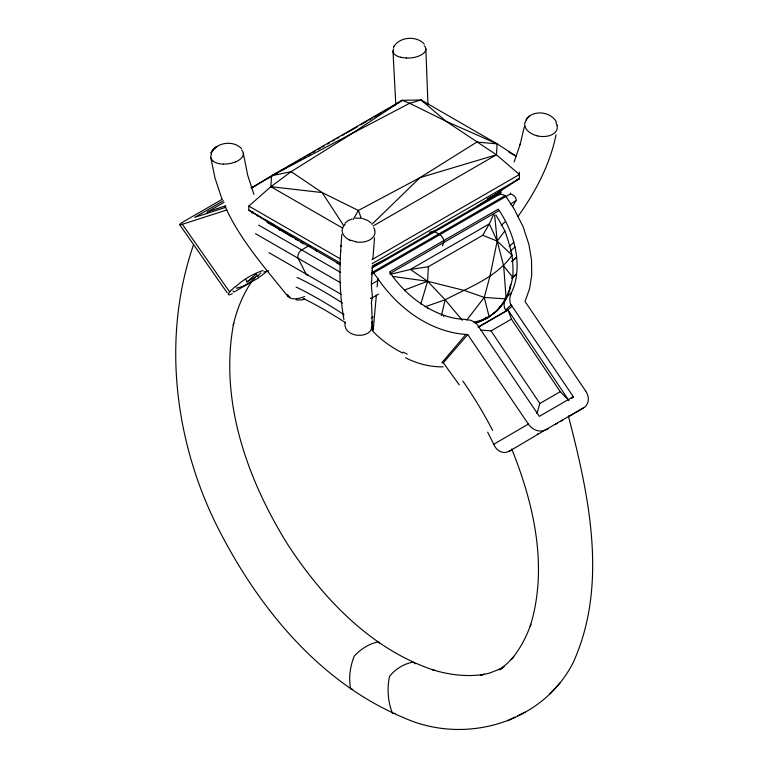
<?xml version="1.0" encoding="UTF-8"?>
<svg xmlns="http://www.w3.org/2000/svg" width="768" height="768" viewBox="0 0 768 768"><rect width="100%" height="100%" fill="white"/><g stroke="black" fill="none" stroke-linecap="round" stroke-linejoin="round"><path stroke-width="1.15" d="M371.52 322.08C376.867 340.08 341.875 339.389 345.178 322.061M371.712 281.117L372.058 272.381M495.792 311.712A58.195 38.131 -84.5 0 0 506.122 298.906A60.605 31.114 85.3 0 0 509.808 289.93L512.784 277.392L512.976 271.757A69.379 28.291 76 0 0 512.563 260.726L512.026 255.226A77.885 28.973 66.8 0 0 504.845 230.957A85.651 34.32 55.7 0 0 495.84 214.925M287.462 294.528C289.402 301.488 299.712 298.464 304.598 296.534M340.714 250.541C339.245 273.571 339.926 296.774 343.939 319.536M371.99 273.648L372.307 267.706M420.749 304.138L427.603 281.251L428.352 266.726L482.726 235.325L489.35 223.872L493.478 214.694M340.954 246.518L341.789 234.538M293.51 236.755L291.139 236.429L248.851 210.202L248.851 206.064L270.883 186.682L271.536 175.747L402.163 100.33L421.094 99.955L497.117 143.846L516.144 156.115M340.646 251.712L341.021 245.366M477.101 206.333L519.398 178.656L519.398 174.518L496.464 154.781L497.117 143.846L445.853 121.162L409.632 103.267L402.163 100.33L348.01 136.09L291.149 171.667L270.883 186.682L342.787 228.202M372.864 258.97L374.534 237.85M376.368 295.142L373.181 330.384L371.328 328.435M377.117 286.886L377.866 278.621L372.202 270.96M371.28 303.379L372.019 298.973M524.102 127.517L520.147 144.634L520.387 143.75L514.128 161.971M494.64 215.021L497.203 241.066L490.08 275.731L484.262 297.418L466.704 320.112M556.042 134.784C550.013 164.563 535.555 191.923 517.978 216.442M441.427 315.648L445.181 299.798C468.614 287.338 496.32 277.747 512.026 255.226L497.203 241.066L489.35 223.872L410.419 269.443L390.154 274.358M504.682 300.96L504.067 304.8L504.518 307.786A7.498 6.077 47.8 0 0 505.584 309.936L506.467 311.251M536.928 413.53L539.866 403.488L560.256 391.709L568.954 400.598L507.917 309.878L478.051 327.12M193.507 244.848C162.394 335.126 173.779 436.291 214.79 521.568C255.235 603.84 317.51 681.917 404.112 717.878C464.784 745.21 542.496 723.158 573.235 662.477C608.534 584.534 588.874 494.995 568.339 415.824M509.126 289.91L509.03 290.218A60.835 49.219 -13.9 0 1 504.816 299.827M442.541 245.837L443.578 242.611A5.491 3.168 60 0 0 439.872 234.643L433.872 231.187L429.552 232.358M504.922 300.192L505.181 299.414M511.805 278.275L516.672 273.869A73.046 59.184 47.8 0 1 511.344 292.838L509.741 298.243L510.077 302.755A7.498 6.077 47.8 0 0 511.142 304.896L573.322 396.72L571.738 398.16M393.677 46.934C399.35 36.643 416.611 35.414 424.272 44.083M393.427 47.501L394.195 45.754M211.162 152.87C216.394 142.147 233.75 139.92 241.642 148.762M489.149 199.642L490.877 196.589M353.203 219.523L358.358 210.47L419.981 177.648L476.851 142.07L497.117 143.846M512.534 206.63L515.491 201.523M206.582 213.667L207.734 211.728L224.054 202.31M251.597 281.76C242.698 294.893 236.726 309.754 233.29 325.2L233.683 323.222C219.005 400.368 247.2 479.261 287.568 544.253C323.107 598.646 371.386 649.661 434.573 670.397L432.797 669.878C449.472 674.87 467.184 677.107 484.474 674.323L480.355 675.149L489.562 673.085L502.454 668.054M255.264 277.651C250.618 282.71 244.147 286.406 237.466 288M392.64 276.413L427.603 281.251L464.477 290.515L484.262 297.418L506.131 298.915L503.683 266.016L497.203 241.066L504.854 230.957M526.416 119.174C533.539 109.44 550.656 111.648 556.349 121.814M568.906 416.467L583.632 407.818L545.626 429.754A13.651 11.069 47.8 0 1 528.355 424.08L467.75 334.56L465.869 334.426L441.85 362.726L443.328 362.794L459.254 384.845M443.328 362.794L467.75 334.56M513.12 657.475L511.162 659.626C519.984 649.267 526.387 637.085 530.822 624.259L530.246 626.112C548.342 567.523 534.048 504.288 511.728 448.944M549.84 694.061L560.246 682.685M513.763 656.765L507.226 663.504L500.074 669.35L503.99 666.778L499.21 669.754L502.368 668.17M344.986 223.229L348.259 220.493L352.022 218.986M371.856 224.352L419.981 177.648L496.464 154.781L445.853 121.162L421.094 99.955L409.632 103.267L271.536 175.747L251.587 187.786M499.19 194.986L500.314 193.891L505.296 195.571L514.042 208.8L523.123 226.771L528.893 244.368L531.514 259.843L531.715 275.155L529.584 288.653L525.034 301.488L585.658 390.998M404.352 290.736L404.803 290.333A94.243 76.368 47.8 0 0 422.419 304.627L428.122 308.131L427.68 308.544M501.139 225.418L505.584 221.395A99.197 80.371 47.8 0 0 498.288 209.126L389.53 271.92A96.566 78.24 47.8 0 0 404.803 290.333M427.939 308.659L428.381 308.256A86.39 70.003 47.8 0 0 442.589 314.832L442.906 314.938M509.117 246.528L513.811 242.285A95.136 77.088 47.8 0 0 505.584 221.395M510.202 251.29L514.973 246.97L513.811 242.285M443.606 316.022L444.278 315.418L443.645 315.197M443.846 316.128L444.518 315.523A73.344 59.434 47.8 0 0 465.043 319.392L471.149 320.4L475.498 322.666A7.507 6.077 47.8 0 1 477.158 324.518L539.338 416.342L573.322 396.72L571.574 398.266M511.93 261.302L516.653 257.021A95.136 77.088 47.8 0 0 514.973 246.97M511.834 261.648L516.653 257.29A86.39 70.003 47.8 0 1 516.845 271.958L516.672 273.619L511.853 277.987M476.986 321.187L478.214 322.176L487.075 318.259L496.022 311.482L487.382 317.962L478.214 322.176A73.344 59.434 47.8 0 1 475.958 322.829M506.534 297.197L511.344 292.838M502.973 302.88A73.046 59.184 47.8 0 1 495.082 312.336L494.765 312.614A73.046 59.184 47.8 0 0 500.851 305.798M505.584 309.936L511.142 304.896M512.035 306.211L507.082 310.627L479.27 326.678M501.418 189.763L496.042 194.381L487.574 198.682M235.363 286.502L229.517 291.744L182.342 224.294A13.651 1.373 -25.9 0 1 184.349 221.184L222.374 199.238M495.082 312.336L487.075 318.259L485.654 317.357M397.901 103.286L402.163 100.33M545.626 429.754L509.366 451.219L512.467 449.434M546.326 429.754L548.285 428.602M555.158 424.55L557.126 423.398M561.053 421.094L563.021 419.933M372.077 322.234L372.912 321.744M528.365 424.08L493.738 444.288L487.67 432.173M223.517 200.698L194.678 217.354L225.763 207.341M251.712 187.795L272.477 175.805M274.55 174.605L277.67 172.81M279.744 171.61L287.011 167.414M289.085 166.214L296.352 162.019M298.426 160.819L301.546 159.024M303.619 157.824L305.693 156.624M307.776 155.424L310.886 153.629M312.96 152.429L315.043 151.229M318.154 149.434L320.227 148.234M322.301 147.034L324.384 145.834M327.494 144.038L329.568 142.838M332.688 141.043L334.762 139.843M336.835 138.643L338.918 137.443M342.029 135.648L344.102 134.448M346.186 133.248L357.6 126.662M360.72 124.858L366.941 121.267M369.024 120.067L372.134 118.262M374.208 117.072L381.475 112.877M383.558 111.677L386.669 109.872M388.742 108.682L390.826 107.482M392.899 106.282L396.01 104.486M373.094 226.003L496.464 154.781M371.99 259.632L519.398 174.518L519.36 172.166M371.99 263.77L519.398 178.656L516.394 179.798M372.048 266.88L500.861 192.509L500.832 190.608M371.942 268.013L500.314 193.891M373.258 271.805L505.296 195.571M371.251 274.262L510.538 193.843L510.528 192.998M371.357 284.304L378.576 280.138M389.923 273.581L499.296 210.442M510.643 203.894L515.798 200.909M378.614 294.144L372.461 297.696L371.318 284.765M371.261 318L373.142 316.906M371.28 327.379L373.306 326.208M480.778 330.058L491.04 330.902L511.43 319.133L507.917 309.878M473.942 322.8A56.438 28.944 7.7 0 0 478.522 321.6L489.053 316.454L484.262 297.418M507.59 720.778L514.934 717.101M517.632 715.786L524.995 712.099M372.432 265.862L385.142 259.651M509.482 288.72L510.288 288.355M478.512 321.59L487.382 317.962M404.65 289.987L427.603 281.251L445.181 299.798L462.278 320.275M424.992 306.778L445.181 299.798M207.734 211.728L225.907 205.709M494.592 194.554L500.861 192.509M250.992 187.565L254.784 186.346M182.342 224.294L226.858 209.962M304.906 299.165L302.208 299.827M263.75 271.968L268.627 270.739M271.536 175.747L291.149 171.667L322.147 192.576L358.358 210.47L361.267 218.141M428.352 266.726L410.419 269.443L427.603 281.251M301.632 299.923L296.016 299.914M395.165 713.462L393.408 713.405A6.893 4.378 -65.6 0 1 392.323 712.819C387.859 701.798 386.928 688.118 389.539 676.454C394.982 669.197 404.218 663.523 413.107 662.198A6.893 4.378 -65.6 0 1 414.182 662.784L415.027 663.84M352.742 689.28L351.581 689.251A6.893 3.533 -55 0 1 350.698 688.79C348.394 678.336 350.198 666.048 354.25 656.074C360.346 649.325 369.082 643.805 377.914 641.885A6.893 3.533 -55 0 1 378.787 642.346L379.382 643.258M355.344 218.179L360.893 218.208M236.39 288.058L236.938 288.038M370.838 298.099L372.413 298.109M465.869 334.426C429.648 331.862 397.795 307.843 377.866 278.621M270.883 186.682L322.147 192.576L343.642 225.571M311.414 246.605L308.314 246.086L301.67 249.917A5.491 3.168 -60 0 0 298.128 258.298L306.106 274.09A5.491 3.168 -60 0 0 308.304 275.184M355.613 241.92L357.12 242.131A16.522 10.954 5.1 0 0 372.394 237.955A16.387 10.848 5.3 0 0 374.64 229.872M273.715 224.486L270.211 223.661L266.851 220.454M267.264 220.502L267.302 222.403L271.862 223.507M362.486 218.506L367.642 220.445L371.222 223.046M482.726 235.325L497.203 241.066M350.832 240.576L349.622 240.038M407.232 354.106L403.066 352.118M336.298 262.608L340.368 264.845M508.858 152.112L516.058 156.269M248.851 206.064L340.358 258.893M248.851 210.202L340.358 263.03M267.302 222.403L340.099 264.442M258.691 225.11L340.55 272.371M255.523 233.693L340.742 282.893M268.992 252.672L341.155 294.326M295.267 238.877L298.358 240.72M300.422 241.939L303.514 243.782M421.094 99.955L424.09 102.672M212.525 160.714L213.274 161.328A16.454 8.525 -7.4 0 0 223.498 164.122M288.144 296.736C265.286 268.061 240.173 240.192 225.062 206.362M503.683 266.016L512.784 277.392M232.954 290.89L233.818 292.138L258.634 277.814L258 276.432M180.019 225.149L227.165 292.781M511.43 319.133L560.256 391.709M491.04 330.902L539.866 403.488M371.472 326.448L373.277 329.347M269.798 223.037L270.874 224.87M278.554 228.163L279.658 230.285M315.533 249.168L316.56 251.203M245.981 279.523L246.816 281.731A25.68 3.149 -35 0 0 257.107 275.789L256.32 273.552M221.875 198.816L214.992 178.003L210.758 157.584M253.958 194.371L247.718 175.296L243.293 153.216M210.941 158.352L210.778 157.69A16.522 8.554 -7.4 0 1 211.546 154.176M557.04 125.626L557.232 126.595A16.522 10.368 8.2 0 1 549.744 135.571A16.387 10.301 8.1 0 1 537.437 135.907M392.986 51.158L395.798 104.266M425.856 49.018L427.968 104.582M372.346 325.69L371.597 303.869M257.53 215.174L257.539 216.029M371.347 281.434A5.654 1.747 76.7 0 1 371.453 284.496M510.557 194.016A5.654 4.272 35.3 0 1 516.048 201.024M252.029 213.082A5.654 4.272 35.3 0 1 253.056 211.661M371.242 298.627A5.942 1.834 76.7 0 1 370.733 298.176M372.422 298.147A5.942 1.834 76.7 0 1 372.346 298.301M257.414 276.23A232.358 134.227 61.5 0 1 260.87 272.88M247.104 282.144A232.358 134.131 59.9 0 1 255.648 274.502M267.082 271.258A14.112 1.2 -37.7 0 1 259.402 277.018M232.32 293.683A14.112 2.4 -37 0 1 230.112 291.418M235.555 286.742A230.851 131.722 53.8 0 1 262.896 270.509M480.432 320.582A58.195 46.464 -73.3 0 1 474.499 322.214M504.442 300.432A56.438 37.613 -5.6 0 1 496.042 311.491M510.48 284.285A62.678 50.707 -13.9 0 1 509.654 288.154M443.117 366.845A66.797 50.035 30.2 0 1 405.562 357.821M585.667 390.989A13.651 11.069 47.8 0 1 583.651 407.837M478.522 321.888A73.344 59.434 47.8 0 1 475.162 322.829M505.267 298.906A73.046 59.184 47.8 0 1 504.72 299.923M402.557 352.973A66.643 38.093 24.9 0 1 393.35 347.789A66.979 35.472 25.4 0 1 372.202 330.547M509.309 451.094A14.112 11.27 80.3 0 1 493.68 444.326M462.797 380.995A230.851 116.045 59.6 0 1 492.662 430.426M537.782 433.661A14.112 11.866 75.8 0 1 537.341 434.237M303.226 298.454A216.912 62.822 42.4 0 1 345.59 322.781M297.11 277.44A237.85 70.33 42.6 0 1 342.499 303.043M296.093 287.04A231.936 67.181 42.4 0 1 344.026 314.707M241.651 150.106A16.416 8.534 -8.1 0 1 243.11 152.39A16.493 8.544 -7.4 0 1 235.786 161.818M212.822 160.608A16.531 8.496 -5.2 0 1 211.066 158.381M235.766 161.808A16.397 8.467 -7.3 0 1 223.507 164.093M289.91 297.168A5.875 5.117 -9.9 0 1 287.731 295.094M524.966 126.461A16.416 10.243 8.8 0 0 527.318 130.416A16.464 10.32 8.1 0 0 537.437 135.888M524.928 126.499A16.464 10.32 8.1 0 1 526.406 120.173M555.869 122.64A16.531 10.483 5.7 0 1 557.184 125.616M373.709 227.674A16.522 10.954 5.1 0 1 374.688 229.747M355.709 241.555A16.531 10.531 5.5 0 1 351.158 240.326M349.622 240.038A16.454 10.896 5.1 0 1 342.49 232.829A16.397 10.848 5.3 0 1 344.438 225.062M344.765 224.669A16.454 10.896 5.1 0 1 345.216 224.256M406.512 57.936A16.416 7.786 -4.1 0 1 400.598 57.178M406.454 58.08A16.493 7.949 -4.4 0 0 423.226 53.606A16.397 7.92 -4.5 0 0 425.52 47.491A16.454 7.949 -4.4 0 0 424.205 45.744M400.512 57.283A16.493 7.949 -4.4 0 1 393.36 52.694A16.387 7.91 -4.5 0 1 393.648 48.816M211.728 151.546L211.008 153.35L213.398 149.318L211.728 151.546M527.194 118.176L526.109 119.76L529.229 116.16L527.194 118.176M214.272 148.378L212.832 149.875L216.874 146.448L214.272 148.378"/></g></svg>
